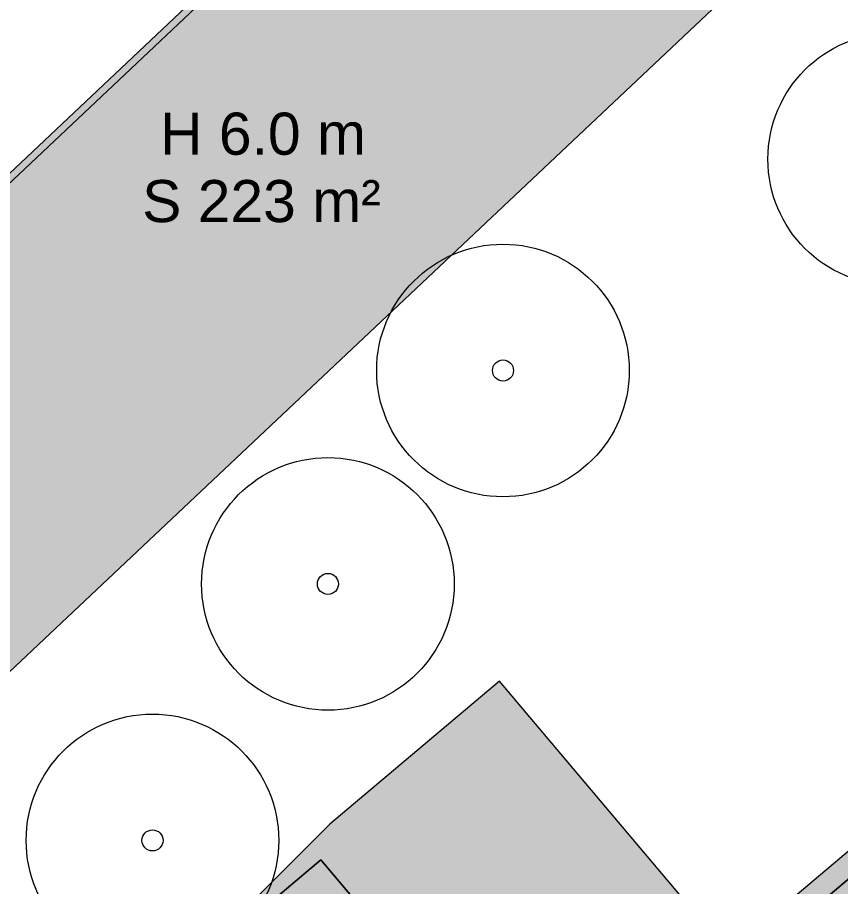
# Model space of a CAD drawing. Header units: metres. Extents: x -3 to 687, y -1 to 1371.
# Drawn here: x 97.25 to 116.8, y 257.12 to 277.77 of the extents above; entities that cross this region are included whole.
import ezdxf

# ---------------------------------------------------------------- set-up
doc = ezdxf.new("R2010")
doc.units = ezdxf.units.M
doc.header["$MEASUREMENT"] = 0
for name, color, linetype, lineweight, true_color in [('TPX_BUILDING_AREAS_TEXT', 7, 'CONTINUOUS', 0, 0x000000), ('TPX_BUILDING_HEIGHTS_TEXT', 7, 'CONTINUOUS', 0, 0x000000), ('TPX_BUILDINGS', 7, 'CONTINUOUS', 0, 0x000000), ('TPX_BUILDINGS_HATCH', 7, 'CONTINUOUS', 0, 0xf0f0f0), ('TPX_BUILDINGS_SHADOWS_HATCH', 7, 'CONTINUOUS', 0, 0x000000), ('TPX_BUILDINGS_SHADOWS_OUTLINES', 7, 'CONTINUOUS', 0, 0x000000), ('TPX_VEGETATION_TREES_INDIVIDUAL', 7, 'CONTINUOUS', 0, 0x136734)]:
    doc.layers.add(name, color=color, linetype=linetype, lineweight=lineweight, true_color=true_color)
doc.styles.add('TPX_TEXTE', font='arial.ttf')

# ---------------------------------------------------------------- blocks, each defined once
blk = doc.blocks.new('TREETR003_CR030')
at = {"layer": 'TPX_VEGETATION_TREES_INDIVIDUAL'}
for radius in [3, 0.25]:
    blk.add_circle((0, 0, 0.036), radius, dxfattribs=at)

msp = doc.modelspace()

# ---------------------------------------------------------------- hatches: boundary and pattern name
at = {"layer": 'TPX_BUILDINGS_HATCH'}
for points in [[(110.301, 286.322), (91.124, 268.229), (96.914, 262.088), (116.101, 280.181), (110.301, 286.322)], [(104.454, 257.759), (100.429, 254.362), (114.712, 237.432), (122.771, 244.238), (119.374, 248.272), (137.104, 263.242), (131.662, 269.69), (109.896, 251.311), (104.454, 257.759)]]:
    msp.add_hatch(color=256, dxfattribs=at).paths.add_polyline_path(points)
at = {"layer": 'TPX_BUILDINGS_SHADOWS_HATCH'}
for points in [[(95.366, 272.472), (91.124, 268.229), (110.301, 286.322), (116.101, 280.181), (120.343, 284.424), (114.544, 290.565), (95.366, 272.472)], [(104.672, 258.605), (100.429, 254.362), (104.454, 257.759), (109.896, 251.311), (131.662, 269.69), (137.104, 263.242), (141.347, 267.484), (135.904, 273.932), (114.139, 255.554), (108.697, 262.002), (104.672, 258.605)]]:
    msp.add_hatch(color=256, dxfattribs=at).paths.add_polyline_path(points)

# ---------------------------------------------------------------- linework, layer by layer
at = {"layer": 'TPX_BUILDINGS', "elevation": 0.042}
for points in [[(110.301, 286.322), (91.124, 268.229), (96.914, 262.088), (116.101, 280.181)], [(104.454, 257.759), (100.429, 254.362), (114.712, 237.432), (122.771, 244.238), (119.374, 248.272), (137.104, 263.242), (131.662, 269.69), (109.896, 251.311)]]:
    msp.add_lwpolyline(points, close=True, dxfattribs=at)
at = {"layer": 'TPX_BUILDINGS_SHADOWS_OUTLINES', "elevation": 0.039}
for points in [[(95.366, 272.472), (91.124, 268.229), (110.301, 286.322), (116.101, 280.181), (120.343, 284.424), (114.544, 290.565)], [(104.672, 258.605), (100.429, 254.362), (104.454, 257.759), (109.896, 251.311), (131.662, 269.69), (137.104, 263.242), (141.347, 267.484), (135.904, 273.932), (114.139, 255.554), (108.697, 262.002)]]:
    msp.add_lwpolyline(points, close=True, dxfattribs=at)

# ---------------------------------------------------------------- block references
at = {"layer": 'TPX_VEGETATION_TREES_INDIVIDUAL'}
for p in [(118.073, 274.402, 0.036), (108.781, 269.381, 0.036), (104.623, 264.311, 0.036), (100.456, 258.219, 0.036)]:
    msp.add_blockref('TREETR003_CR030', p, dxfattribs=at)

# ---------------------------------------------------------------- texts
at = {"layer": 'TPX_BUILDING_AREAS_TEXT', "style": 'TPX_TEXTE'}
msp.add_text('S 223 m²', height=1, dxfattribs=at).set_placement((100.211, 272.906, 0.045))
at = {"layer": 'TPX_BUILDING_HEIGHTS_TEXT', "style": 'TPX_TEXTE'}
msp.add_text('H 6.0 m', height=1, dxfattribs=at).set_placement((100.636, 274.506, 0.045))

doc.saveas('drawing.dxf')
